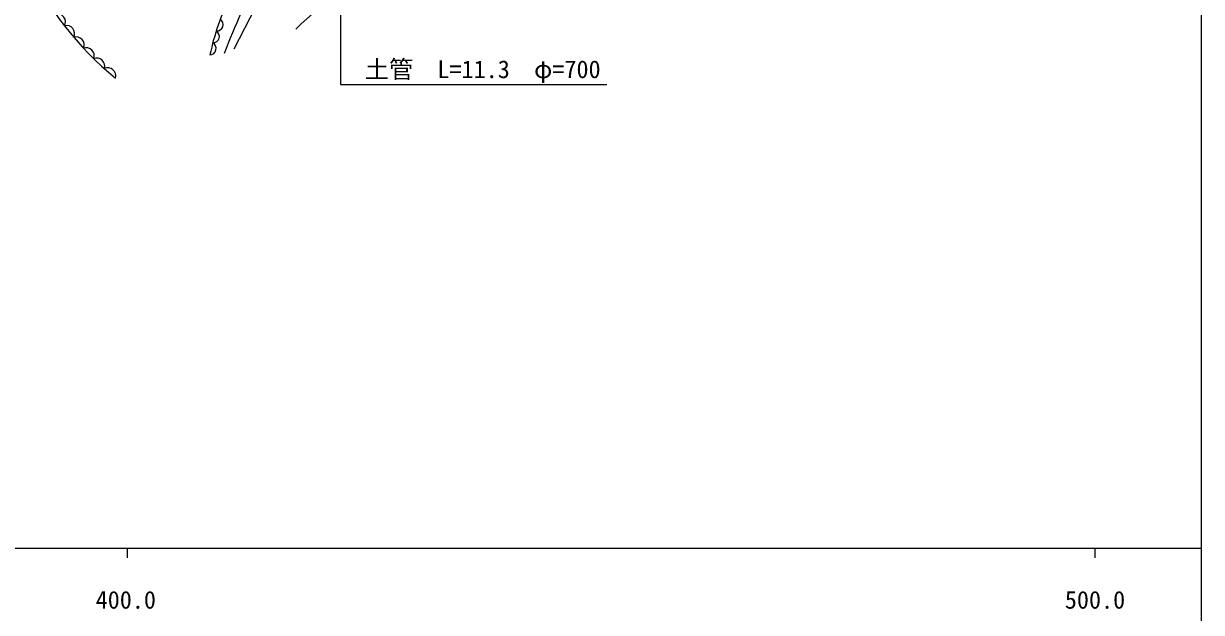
# Model space of a CAD drawing. Units: millimetres, scale not verified. Extents: x 40000 to 680000, y 20000 to 380000.
# Drawn here: x 457277 to 579000, y 198357 to 259208 of the extents above; entities that cross this region are included whole.
import ezdxf
from ezdxf.enums import TextEntityAlignment as Align

# ---------------------------------------------------------------- set-up
doc = ezdxf.new("R2010")
doc.units = ezdxf.units.MM
doc.header["$LTSCALE"] = 1000
for name, color, linetype, lineweight in [('M-BGD', 7, 'Continuous', 25), ('M-STR-HTXT', 7, 'Continuous', 13), ('M-TTL-BAND', 7, 'Continuous', 25)]:
    doc.layers.add(name, color=color, linetype=linetype, lineweight=lineweight)
doc.styles.add('ＭＳ ゴシック', font='')
doc.styles.get('ＭＳ ゴシック').set_extended_font_data('MS Gothic')

msp = doc.modelspace()

# ---------------------------------------------------------------- linework, layer by layer
at = {"layer": 'M-BGD'}
msp.add_line((482502, 263364), (478993, 256548), dxfattribs=at)
for centre, radius, start, end in [((487157, 278709), 32366, 204.16661, 230.97248), ((515177, 227862), 42812, 117.27105, 134.05644), ((555689, 226529), 83117, 152.83726, 159.15673), ((504528, 249817), 28664, 154.85173, 167.58178), ((460784, 259386), 829, 330.28101, 102.17749), ((477241, 259097), 658, 265.73377, 56.69974), ((461716, 258174), 829, 332.9616, 104.85807), ((476856, 257876), 658, 268.27978, 59.24575), ((462705, 257007), 829, 335.64219, 107.53866), ((476525, 256639), 658, 270.82579, 61.79176), ((463746, 255887), 829, 338.32278, 110.21925), ((464839, 254817), 829, 341.00337, 112.89984), ((465981, 253799), 829, 343.68395, 115.58042)]:
    msp.add_arc(centre, radius, start, end, dxfattribs=at)
at = {"layer": 'M-STR-HTXT'}
msp.add_lwpolyline([(490047, 275520), (490047, 252919), (517547, 252919)], dxfattribs=at)
at = {"layer": 'M-TTL-BAND'}
for p, q in [((579000, 20000), (579000, 370000)), ((40000, 205000), (579000, 205000)), ((468000, 205000), (468000, 204000)), ((568000, 205000), (568000, 204000))]:
    msp.add_line(p, q, dxfattribs=at)

# ---------------------------------------------------------------- texts
at = {"layer": 'M-STR-HTXT', "style": 'ＭＳ ゴシック'}
msp.add_text('\u3000土管\u3000L=11.3\u3000φ=700', height=1833, dxfattribs=at).set_placement((490047, 253019), align=Align.BOTTOM_LEFT)
at = {"layer": 'M-TTL-BAND', "style": 'ＭＳ ゴシック'}
for s, p in [('400.0', (467844, 198195)), ('500.0', (568000, 198195))]:
    msp.add_text(s, height=1833, dxfattribs=at).set_placement(p, align=Align.BOTTOM_CENTER)

doc.saveas('drawing.dxf')
